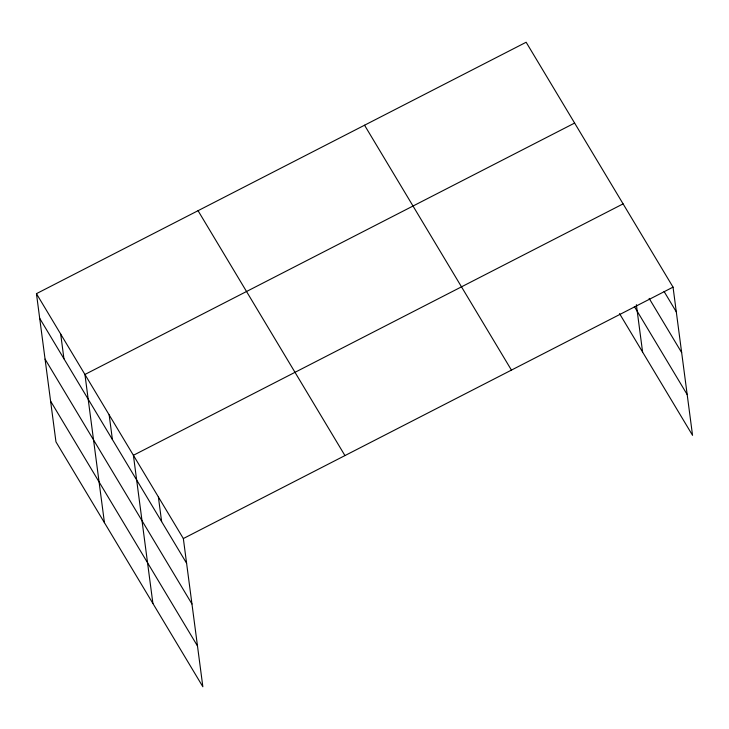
<?xml version="1.0" encoding="UTF-8"?>
<svg xmlns="http://www.w3.org/2000/svg" width="729" height="729" viewBox="0 0 729 729"><rect width="100%" height="100%" fill="white"/><g stroke="black" fill="none" stroke-linecap="round" stroke-linejoin="round"><path stroke-width="1.09" d="M36.45 293.659L183.343 538.549L202.853 686.754L55.96 441.865L36.45 293.659L526.147 42.246L673.04 287.135L692.55 435.341L619.522 313.598M574.616 123.064L84.928 374.469L104.438 522.675M623.095 203.874L133.398 455.288L152.908 603.494M183.343 538.549L673.04 287.135M664.092 291.5L676.293 311.83M649.129 298.371L681.651 352.59M634.358 306.508L687.183 394.58M364.546 125.215L511.439 370.104M198.051 210.69L344.945 455.579M39.703 318.354L186.597 563.235M45.07 359.115L191.964 603.995M50.593 401.105L197.486 645.994M636.362 304.686L642.604 352.08M158.375 496.914L161.619 521.609M109.159 414.874L112.412 439.569M60.689 334.064L63.942 358.759"/></g></svg>
